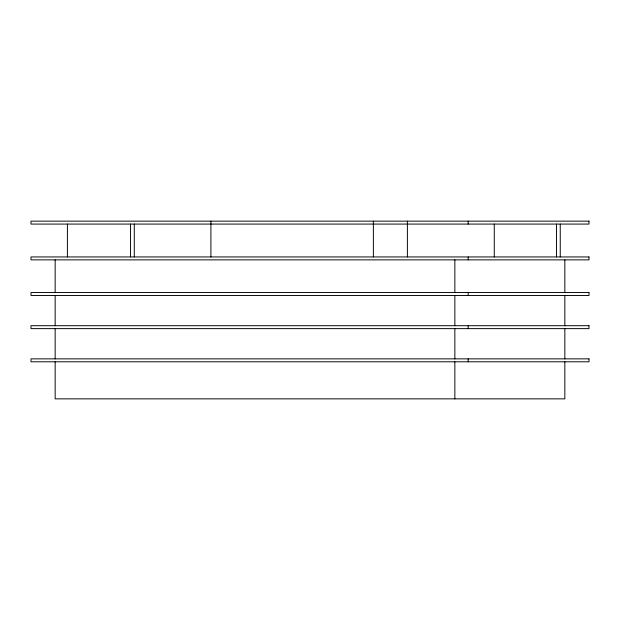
<?xml version="1.0" encoding="UTF-8"?>
<svg xmlns="http://www.w3.org/2000/svg" width="620" height="620" viewBox="0 0 620 620"><rect width="100%" height="100%" fill="white"/><g stroke="black" fill="none" stroke-linecap="round" stroke-linejoin="round"><path stroke-width="0.93" d="M564.843 259.865L564.843 292.539M564.843 295.469L564.843 325.702M564.843 328.631L564.843 358.864M564.843 361.793L564.843 398.854L55.157 398.854L55.157 361.793M560.247 224.076L560.247 256.944M556.489 224.076L556.489 256.944M494.264 224.076L494.264 256.944M468.178 221.146L468.178 224.076M468.178 256.944L468.178 259.865M468.178 292.539L468.178 295.469M468.178 325.702L468.178 328.631M468.178 358.864L468.178 361.793M454.855 259.865L454.855 292.539M454.855 295.469L454.855 325.702M454.855 328.631L454.855 358.864M454.855 361.793L454.855 398.854M407.387 221.146L407.387 256.944M373.372 221.146L373.372 256.944M210.909 221.146L210.909 256.944M134.276 224.076L134.276 256.944M130.471 224.076L130.471 256.944M67.402 224.076L67.402 256.944M55.157 259.865L55.157 292.539M55.157 295.469L55.157 325.702M55.157 328.631L55.157 358.864M589 221.146L31 221.146L31 224.076L589 224.076L589 221.146M589 256.944L31 256.944L31 259.865L589 259.865L589 256.944M589 292.539L31 292.539L31 295.469L589 295.469L589 292.539M589 325.702L31 325.702L31 328.631L589 328.631L589 325.702M589 358.864L31 358.864L31 361.793L589 361.793L589 358.864"/></g></svg>
